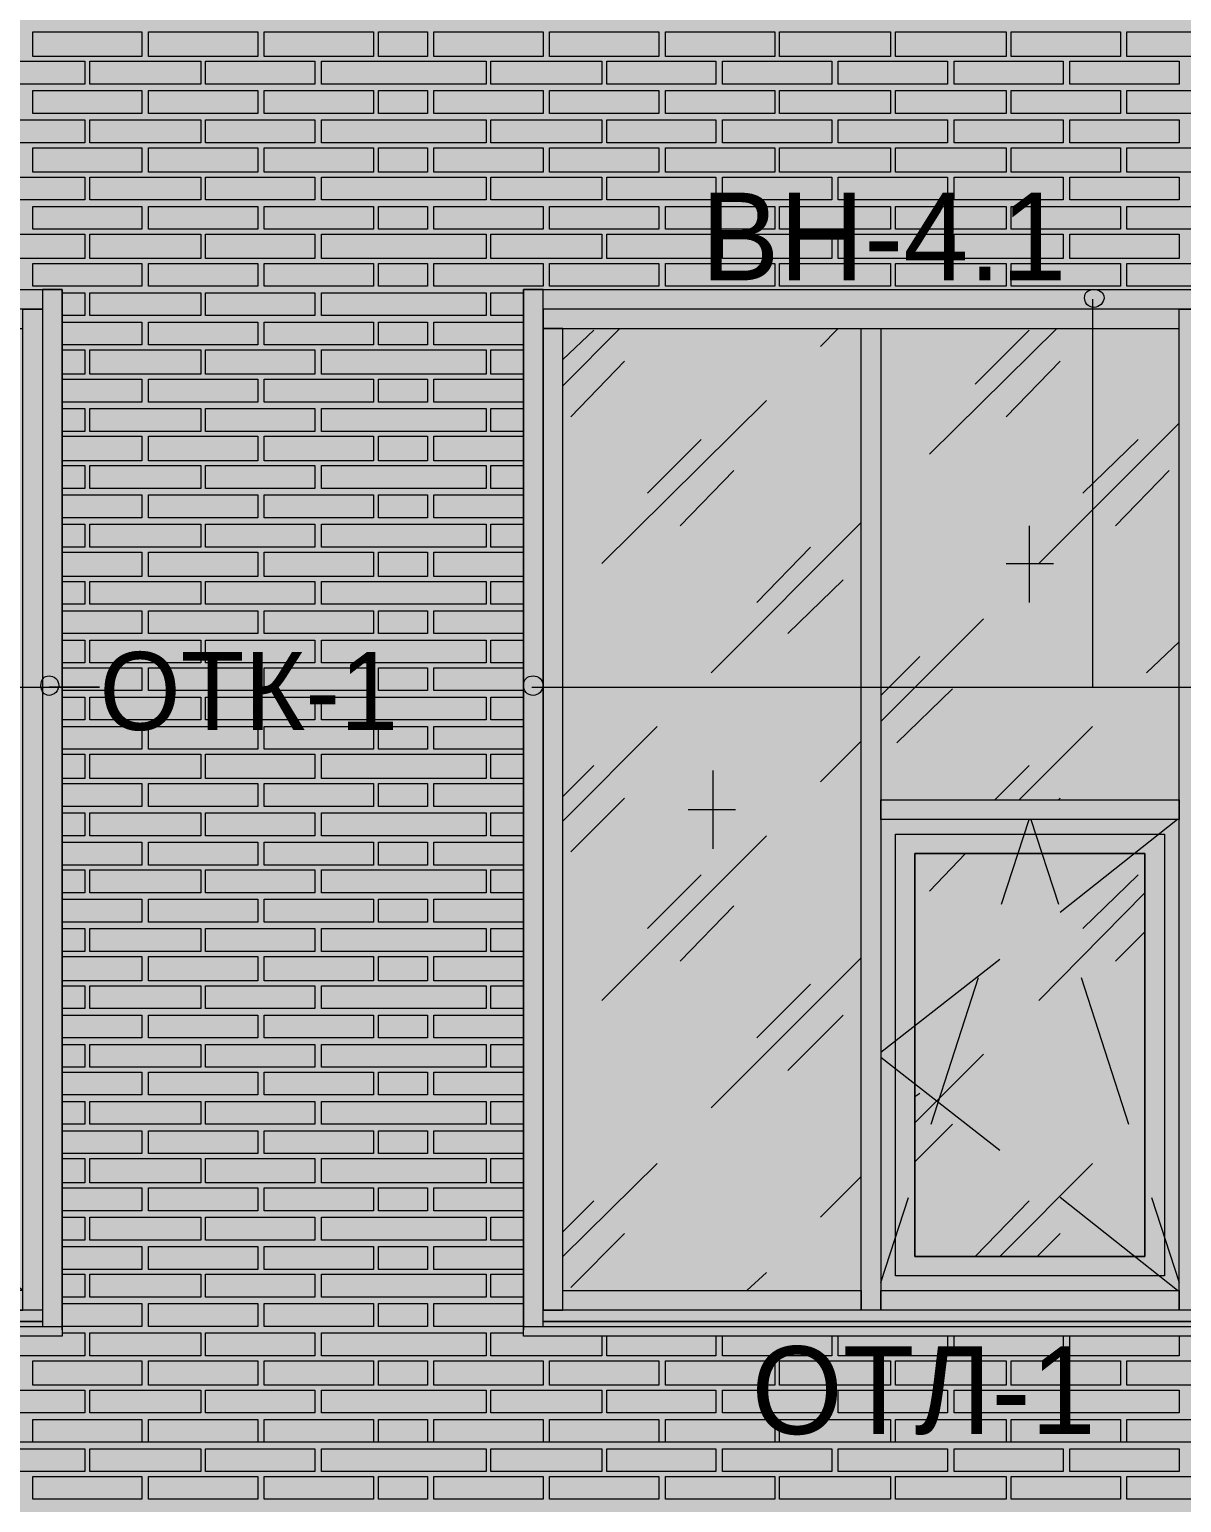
# Model space of a CAD drawing. Header units: millimetres. Extents: x -28928 to 100580, y -22867 to 36490.
# Drawn here: x -10359 to -7370, y -415 to 3408 of the extents above; entities that cross this region are included whole.
import ezdxf

# ---------------------------------------------------------------- set-up
doc = ezdxf.new("R2010")
doc.units = ezdxf.units.MM
doc.layers.add('PDF _Геометрия', color=7, linetype='Continuous', true_color=0x8f8e8d)
doc.layers.add('PDF _Сплошная заливка', color=7, linetype='Continuous', true_color=0xffffff)
doc.layers.add('PDF _Текст', color=7, linetype='Continuous')

msp = doc.modelspace()

# ---------------------------------------------------------------- hatches: boundary and pattern name
at = {"layer": 'PDF _Сплошная заливка', "true_color": 0xdcd6cf, "transparency": 33554559}
h = msp.add_hatch(color=254, dxfattribs=at)
h.paths.add_polyline_path([(-15922.4, -4713.2), (-15922.4, -1464), (-13823.9, -1464), (-13823.9, -4713.2), (-13561.6, -4713.2), (-13561.6, -1163.6), (-19459.3, -1163.6), (-19459.3, -4713.2), (-17919.3, -4713.2), (-17919.3, -1464), (-16518.9, -1464), (-16518.9, -4713.2)])
h.paths.add_polyline_path([(-19700.5, -482.4), (-9335.1, -482.4), (-9335.1, 4218), (-12072.4, 4218), (-12072.4, 6929.9), (-9335.1, 6929.9), (-9335.1, 9028.4), (-21815.9, 9028.4), (-21815.9, -4713.2), (-19776.6, -4713.2), (-19776.6, -727.8), (-19730.1, -727.8), (-19730.1, -820.9), (-19708.9, -820.9), (-19708.9, -719.3), (-19700.5, -719.3)])
h.paths.add_polyline_path([(-10972.4, -4713.2), (-10972.4, -1464), (-9576.3, -1464), (-9576.3, -4713.2), (-9335.1, -4713.2), (-9335.1, -1163.6), (-13383.9, -1163.6), (-13383.9, -4713.2), (-13121.6, -4713.2), (-13121.6, -1464), (-11323.6, -1464), (-11323.6, -4713.2)])
h = msp.add_hatch(color=254, dxfattribs=at)
h.paths.add_polyline_path([(-9335.1, -482.4), (-7257.8, -482.4), (-7257.8, -719.3), (-7253.6, -474), (-7245.1, -474), (-7245.1, -719.3), (-7207, -719.3), (-7207, -727.8), (-7164.7, -727.8), (-7164.7, -4713.2), (4931.1, -4713.2), (4931.1, 9028.4), (-9335.1, 9028.4), (-9335.1, 6929.9), (-7274.7, 6929.9), (-7274.7, 4218), (-9335.1, 4218)])
h.paths.add_polyline_path([(-7486.3, -4713.2), (-7486.3, -1163.6), (-9335.1, -1163.6), (-9335.1, -4713.2)])

# ---------------------------------------------------------------- linework, layer by layer
at = {"layer": 'PDF _Геометрия', "lineweight": 9}
for points in [[(-10067, 3338), (-10210.9, 3338), (-10350.5, 3338), (-10350.5, 3401.4), (-10210.9, 3401.4), (-10067, 3401.4)], [(-9766.6, 3338), (-9910.5, 3338), (-10050.1, 3338), (-10050.1, 3401.4), (-9910.5, 3401.4), (-9766.6, 3401.4)], [(-9466.3, 3338), (-9610.1, 3338), (-9749.7, 3338), (-9749.7, 3401.4), (-9610.1, 3401.4), (-9466.3, 3401.4)], [(-9326.6, 3338), (-9335.1, 3338), (-9453.6, 3338), (-9453.6, 3401.4), (-9335.1, 3401.4), (-9326.6, 3401.4)], [(-9026.3, 3338), (-9170.1, 3338), (-9309.7, 3338), (-9309.7, 3401.4), (-9170.1, 3401.4), (-9026.3, 3401.4)], [(-8725.9, 3338), (-8869.7, 3338), (-9009.3, 3338), (-9009.3, 3401.4), (-8869.7, 3401.4), (-8725.9, 3401.4)], [(-8425.5, 3338), (-8569.3, 3338), (-8708.9, 3338), (-8708.9, 3401.4), (-8569.3, 3401.4), (-8425.5, 3401.4)], [(-8125.1, 3338), (-8268.9, 3338), (-8412.8, 3338), (-8412.8, 3401.4), (-8268.9, 3401.4), (-8125.1, 3401.4)], [(-7824.7, 3338), (-7968.6, 3338), (-8112.4, 3338), (-8112.4, 3401.4), (-7968.6, 3401.4), (-7824.7, 3401.4)], [(-7528.6, 3338), (-7668.2, 3338), (-7812, 3338), (-7812, 3401.4), (-7668.2, 3401.4), (-7528.6, 3401.4)], [(-7228.2, 3338), (-7367.8, 3338), (-7511.6, 3338), (-7511.6, 3401.4), (-7367.8, 3401.4), (-7228.2, 3401.4)], [(-10215.1, 3325.3), (-10215.1, 3266), (-10502.8, 3266), (-10502.8, 3325.3)], [(-9914.7, 3325.3), (-9914.7, 3266), (-10202.4, 3266), (-10202.4, 3325.3)], [(-9618.6, 3325.3), (-9618.6, 3266), (-9902, 3266), (-9902, 3325.3)], [(-9174.3, 3325.3), (-9174.3, 3266), (-9335.1, 3266), (-9601.6, 3266), (-9601.6, 3325.3), (-9335.1, 3325.3)], [(-8873.9, 3325.3), (-8873.9, 3266), (-9161.6, 3266), (-9161.6, 3325.3)], [(-8577.8, 3325.3), (-8577.8, 3266), (-8861.3, 3266), (-8861.3, 3325.3)], [(-8277.4, 3325.3), (-8277.4, 3266), (-8560.9, 3266), (-8560.9, 3325.3)], [(-7977, 3325.3), (-7977, 3266), (-8260.5, 3266), (-8260.5, 3325.3)], [(-7676.6, 3325.3), (-7676.6, 3266), (-7960.1, 3266), (-7960.1, 3325.3)], [(-7376.3, 3325.3), (-7376.3, 3266), (-7659.7, 3266), (-7659.7, 3325.3)], [(-10067, 3189.9), (-10210.9, 3189.9), (-10350.5, 3189.9), (-10350.5, 3249.1), (-10210.9, 3249.1), (-10067, 3249.1)], [(-9766.6, 3189.9), (-9910.5, 3189.9), (-10050.1, 3189.9), (-10050.1, 3249.1), (-9910.5, 3249.1), (-9766.6, 3249.1)], [(-9466.3, 3189.9), (-9610.1, 3189.9), (-9749.7, 3189.9), (-9749.7, 3249.1), (-9610.1, 3249.1), (-9466.3, 3249.1)], [(-9326.6, 3189.9), (-9335.1, 3189.9), (-9453.6, 3189.9), (-9453.6, 3249.1), (-9335.1, 3249.1), (-9326.6, 3249.1)], [(-9026.3, 3189.9), (-9170.1, 3189.9), (-9309.7, 3189.9), (-9309.7, 3249.1), (-9170.1, 3249.1), (-9026.3, 3249.1)], [(-8725.9, 3189.9), (-8869.7, 3189.9), (-9009.3, 3189.9), (-9009.3, 3249.1), (-8869.7, 3249.1), (-8725.9, 3249.1)], [(-8425.5, 3189.9), (-8569.3, 3189.9), (-8708.9, 3189.9), (-8708.9, 3249.1), (-8569.3, 3249.1), (-8425.5, 3249.1)], [(-8125.1, 3189.9), (-8268.9, 3189.9), (-8412.8, 3189.9), (-8412.8, 3249.1), (-8268.9, 3249.1), (-8125.1, 3249.1)], [(-7824.7, 3189.9), (-7968.6, 3189.9), (-8112.4, 3189.9), (-8112.4, 3249.1), (-7968.6, 3249.1), (-7824.7, 3249.1)], [(-7528.6, 3189.9), (-7668.2, 3189.9), (-7812, 3189.9), (-7812, 3249.1), (-7668.2, 3249.1), (-7528.6, 3249.1)], [(-7228.2, 3189.9), (-7367.8, 3189.9), (-7511.6, 3189.9), (-7511.6, 3249.1), (-7367.8, 3249.1), (-7228.2, 3249.1)], [(-10215.1, 3173), (-10215.1, 3113.7), (-10502.8, 3113.7), (-10502.8, 3173)], [(-9914.7, 3173), (-9914.7, 3113.7), (-10202.4, 3113.7), (-10202.4, 3173)], [(-9618.6, 3173), (-9618.6, 3113.7), (-9902, 3113.7), (-9902, 3173)], [(-9174.3, 3173), (-9174.3, 3113.7), (-9335.1, 3113.7), (-9601.6, 3113.7), (-9601.6, 3173), (-9335.1, 3173)], [(-8873.9, 3173), (-8873.9, 3113.7), (-9161.6, 3113.7), (-9161.6, 3173)], [(-8577.8, 3173), (-8577.8, 3113.7), (-8861.3, 3113.7), (-8861.3, 3173)], [(-8277.4, 3173), (-8277.4, 3113.7), (-8560.9, 3113.7), (-8560.9, 3173)], [(-7977, 3173), (-7977, 3113.7), (-8260.5, 3113.7), (-8260.5, 3173)], [(-7676.6, 3173), (-7676.6, 3113.7), (-7960.1, 3113.7), (-7960.1, 3173)], [(-7376.3, 3173), (-7376.3, 3113.7), (-7659.7, 3113.7), (-7659.7, 3173)], [(-10067, 3037.6), (-10210.9, 3037.6), (-10350.5, 3037.6), (-10350.5, 3101), (-10210.9, 3101), (-10067, 3101)], [(-9766.6, 3037.6), (-9910.5, 3037.6), (-10050.1, 3037.6), (-10050.1, 3101), (-9910.5, 3101), (-9766.6, 3101)], [(-9466.3, 3037.6), (-9610.1, 3037.6), (-9749.7, 3037.6), (-9749.7, 3101), (-9610.1, 3101), (-9466.3, 3101)], [(-9326.6, 3037.6), (-9335.1, 3037.6), (-9453.6, 3037.6), (-9453.6, 3101), (-9335.1, 3101), (-9326.6, 3101)], [(-9026.3, 3037.6), (-9170.1, 3037.6), (-9309.7, 3037.6), (-9309.7, 3101), (-9170.1, 3101), (-9026.3, 3101)], [(-8725.9, 3037.6), (-8869.7, 3037.6), (-9009.3, 3037.6), (-9009.3, 3101), (-8869.7, 3101), (-8725.9, 3101)], [(-8425.5, 3037.6), (-8569.3, 3037.6), (-8708.9, 3037.6), (-8708.9, 3101), (-8569.3, 3101), (-8425.5, 3101)], [(-8125.1, 3037.6), (-8268.9, 3037.6), (-8412.8, 3037.6), (-8412.8, 3101), (-8268.9, 3101), (-8125.1, 3101)], [(-7824.7, 3037.6), (-7968.6, 3037.6), (-8112.4, 3037.6), (-8112.4, 3101), (-7968.6, 3101), (-7824.7, 3101)], [(-7528.6, 3037.6), (-7668.2, 3037.6), (-7812, 3037.6), (-7812, 3101), (-7668.2, 3101), (-7528.6, 3101)], [(-7228.2, 3037.6), (-7367.8, 3037.6), (-7511.6, 3037.6), (-7511.6, 3101), (-7367.8, 3101), (-7228.2, 3101)], [(-10215.1, 3024.9), (-10215.1, 2965.7), (-10502.8, 2965.7), (-10502.8, 3024.9)], [(-9914.7, 3024.9), (-9914.7, 2965.7), (-10202.4, 2965.7), (-10202.4, 3024.9)], [(-9618.6, 3024.9), (-9618.6, 2965.7), (-9902, 2965.7), (-9902, 3024.9)], [(-9174.3, 3024.9), (-9174.3, 2965.7), (-9335.1, 2965.7), (-9601.6, 2965.7), (-9601.6, 3024.9), (-9335.1, 3024.9)], [(-8873.9, 3024.9), (-8873.9, 2965.7), (-9161.6, 2965.7), (-9161.6, 3024.9)], [(-8577.8, 3024.9), (-8577.8, 2965.7), (-8861.3, 2965.7), (-8861.3, 3024.9)], [(-8277.4, 3024.9), (-8277.4, 2965.7), (-8560.9, 2965.7), (-8560.9, 3024.9)], [(-7977, 3024.9), (-7977, 2965.7), (-8260.5, 2965.7), (-8260.5, 3024.9)], [(-7676.6, 3024.9), (-7676.6, 2965.7), (-7960.1, 2965.7), (-7960.1, 3024.9)], [(-7376.3, 3024.9), (-7376.3, 2965.7), (-7659.7, 2965.7), (-7659.7, 3024.9)], [(-10067, 2889.5), (-10210.9, 2889.5), (-10350.5, 2889.5), (-10350.5, 2948.7), (-10210.9, 2948.7), (-10067, 2948.7)], [(-9766.6, 2889.5), (-9910.5, 2889.5), (-10050.1, 2889.5), (-10050.1, 2948.7), (-9910.5, 2948.7), (-9766.6, 2948.7)], [(-9466.3, 2889.5), (-9610.1, 2889.5), (-9749.7, 2889.5), (-9749.7, 2948.7), (-9610.1, 2948.7), (-9466.3, 2948.7)], [(-9326.6, 2889.5), (-9335.1, 2889.5), (-9453.6, 2889.5), (-9453.6, 2948.7), (-9335.1, 2948.7), (-9326.6, 2948.7)], [(-9026.3, 2889.5), (-9170.1, 2889.5), (-9309.7, 2889.5), (-9309.7, 2948.7), (-9170.1, 2948.7), (-9026.3, 2948.7)], [(-8725.9, 2889.5), (-8869.7, 2889.5), (-9009.3, 2889.5), (-9009.3, 2948.7), (-8869.7, 2948.7), (-8725.9, 2948.7)], [(-8425.5, 2889.5), (-8569.3, 2889.5), (-8708.9, 2889.5), (-8708.9, 2948.7), (-8569.3, 2948.7), (-8425.5, 2948.7)], [(-8125.1, 2889.5), (-8268.9, 2889.5), (-8412.8, 2889.5), (-8412.8, 2948.7), (-8268.9, 2948.7), (-8125.1, 2948.7)], [(-7824.7, 2889.5), (-7968.6, 2889.5), (-8112.4, 2889.5), (-8112.4, 2948.7), (-7968.6, 2948.7), (-7824.7, 2948.7)], [(-7528.6, 2889.5), (-7668.2, 2889.5), (-7812, 2889.5), (-7812, 2948.7), (-7668.2, 2948.7), (-7528.6, 2948.7)], [(-7228.2, 2889.5), (-7367.8, 2889.5), (-7511.6, 2889.5), (-7511.6, 2948.7), (-7367.8, 2948.7), (-7228.2, 2948.7)], [(-10215.1, 2876.8), (-10215.1, 2813.4), (-10502.8, 2813.4), (-10502.8, 2876.8)], [(-9914.7, 2876.8), (-9914.7, 2813.4), (-10202.4, 2813.4), (-10202.4, 2876.8)], [(-9618.6, 2876.8), (-9618.6, 2813.4), (-9902, 2813.4), (-9902, 2876.8)], [(-9174.3, 2876.8), (-9174.3, 2813.4), (-9335.1, 2813.4), (-9601.6, 2813.4), (-9601.6, 2876.8), (-9335.1, 2876.8)], [(-8873.9, 2876.8), (-8873.9, 2813.4), (-9161.6, 2813.4), (-9161.6, 2876.8)], [(-8577.8, 2876.8), (-8577.8, 2813.4), (-8861.3, 2813.4), (-8861.3, 2876.8)], [(-8277.4, 2876.8), (-8277.4, 2813.4), (-8560.9, 2813.4), (-8560.9, 2876.8)], [(-7977, 2876.8), (-7977, 2813.4), (-8260.5, 2813.4), (-8260.5, 2876.8)], [(-7676.6, 2876.8), (-7676.6, 2813.4), (-7960.1, 2813.4), (-7960.1, 2876.8)], [(-7376.3, 2876.8), (-7376.3, 2813.4), (-7659.7, 2813.4), (-7659.7, 2876.8)], [(-10067, 2741.4), (-10210.9, 2741.4), (-10350.5, 2741.4), (-10350.5, 2800.7), (-10210.9, 2800.7), (-10067, 2800.7)], [(-9766.6, 2741.4), (-9910.5, 2741.4), (-10050.1, 2741.4), (-10050.1, 2800.7), (-9910.5, 2800.7), (-9766.6, 2800.7)], [(-9466.3, 2741.4), (-9610.1, 2741.4), (-9749.7, 2741.4), (-9749.7, 2800.7), (-9610.1, 2800.7), (-9466.3, 2800.7)], [(-9326.6, 2741.4), (-9335.1, 2741.4), (-9453.6, 2741.4), (-9453.6, 2800.7), (-9335.1, 2800.7), (-9326.6, 2800.7)], [(-9026.3, 2741.4), (-9170.1, 2741.4), (-9309.7, 2741.4), (-9309.7, 2800.7), (-9170.1, 2800.7), (-9026.3, 2800.7)], [(-8725.9, 2741.4), (-8869.7, 2741.4), (-9009.3, 2741.4), (-9009.3, 2800.7), (-8869.7, 2800.7), (-8725.9, 2800.7)], [(-8425.5, 2741.4), (-8569.3, 2741.4), (-8708.9, 2741.4), (-8708.9, 2800.7), (-8569.3, 2800.7), (-8425.5, 2800.7)], [(-8125.1, 2741.4), (-8268.9, 2741.4), (-8412.8, 2741.4), (-8412.8, 2800.7), (-8268.9, 2800.7), (-8125.1, 2800.7)], [(-7824.7, 2741.4), (-7968.6, 2741.4), (-8112.4, 2741.4), (-8112.4, 2800.7), (-7968.6, 2800.7), (-7824.7, 2800.7)], [(-7528.6, 2741.4), (-7668.2, 2741.4), (-7812, 2741.4), (-7812, 2800.7), (-7668.2, 2800.7), (-7528.6, 2800.7)], [(-7228.2, 2741.4), (-7367.8, 2741.4), (-7511.6, 2741.4), (-7511.6, 2800.7), (-7367.8, 2800.7), (-7228.2, 2800.7)], [(-9914.7, 2724.5), (-9914.7, 2665.3), (-10202.4, 2665.3), (-10202.4, 2724.5)], [(-9618.6, 2724.5), (-9618.6, 2665.3), (-9902, 2665.3), (-9902, 2724.5)], [(-9174.3, 2724.5), (-9174.3, 2665.3), (-9335.1, 2665.3), (-9601.6, 2665.3), (-9601.6, 2724.5), (-9335.1, 2724.5)], [(-9766.6, 2589.1), (-9910.5, 2589.1), (-10050.1, 2589.1), (-10050.1, 2648.4), (-9910.5, 2648.4), (-9766.6, 2648.4)], [(-9466.3, 2589.1), (-9610.1, 2589.1), (-9749.7, 2589.1), (-9749.7, 2648.4), (-9610.1, 2648.4), (-9466.3, 2648.4)], [(-9326.6, 2589.1), (-9335.1, 2589.1), (-9453.6, 2589.1), (-9453.6, 2648.4), (-9335.1, 2648.4), (-9326.6, 2648.4)], [(-9914.7, 2576.4), (-9914.7, 2513), (-10202.4, 2513), (-10202.4, 2576.4)], [(-9618.6, 2576.4), (-9618.6, 2513), (-9902, 2513), (-9902, 2576.4)], [(-9174.3, 2576.4), (-9174.3, 2513), (-9335.1, 2513), (-9601.6, 2513), (-9601.6, 2576.4), (-9335.1, 2576.4)], [(-9766.6, 2441), (-9910.5, 2441), (-10050.1, 2441), (-10050.1, 2500.3), (-9910.5, 2500.3), (-9766.6, 2500.3)], [(-9466.3, 2441), (-9610.1, 2441), (-9749.7, 2441), (-9749.7, 2500.3), (-9610.1, 2500.3), (-9466.3, 2500.3)], [(-9326.6, 2441), (-9335.1, 2441), (-9453.6, 2441), (-9453.6, 2500.3), (-9335.1, 2500.3), (-9326.6, 2500.3)], [(-9914.7, 2424.1), (-9914.7, 2364.9), (-10202.4, 2364.9), (-10202.4, 2424.1)], [(-9618.6, 2424.1), (-9618.6, 2364.9), (-9902, 2364.9), (-9902, 2424.1)], [(-9174.3, 2424.1), (-9174.3, 2364.9), (-9335.1, 2364.9), (-9601.6, 2364.9), (-9601.6, 2424.1), (-9335.1, 2424.1)], [(-9766.6, 2288.7), (-9910.5, 2288.7), (-10050.1, 2288.7), (-10050.1, 2352.2), (-9910.5, 2352.2), (-9766.6, 2352.2)], [(-9466.3, 2288.7), (-9610.1, 2288.7), (-9749.7, 2288.7), (-9749.7, 2352.2), (-9610.1, 2352.2), (-9466.3, 2352.2)], [(-9326.6, 2288.7), (-9335.1, 2288.7), (-9453.6, 2288.7), (-9453.6, 2352.2), (-9335.1, 2352.2), (-9326.6, 2352.2)], [(-9914.7, 2276), (-9914.7, 2216.8), (-10202.4, 2216.8), (-10202.4, 2276)], [(-9618.6, 2276), (-9618.6, 2216.8), (-9902, 2216.8), (-9902, 2276)], [(-9174.3, 2276), (-9174.3, 2216.8), (-9335.1, 2216.8), (-9601.6, 2216.8), (-9601.6, 2276), (-9335.1, 2276)], [(-9766.6, 2140.7), (-9910.5, 2140.7), (-10050.1, 2140.7), (-10050.1, 2199.9), (-9910.5, 2199.9), (-9766.6, 2199.9)], [(-9466.3, 2140.7), (-9610.1, 2140.7), (-9749.7, 2140.7), (-9749.7, 2199.9), (-9610.1, 2199.9), (-9466.3, 2199.9)], [(-9326.6, 2140.7), (-9335.1, 2140.7), (-9453.6, 2140.7), (-9453.6, 2199.9), (-9335.1, 2199.9), (-9326.6, 2199.9)], [(-9914.7, 2123.7), (-9914.7, 2064.5), (-10202.4, 2064.5), (-10202.4, 2123.7)], [(-9618.6, 2123.7), (-9618.6, 2064.5), (-9902, 2064.5), (-9902, 2123.7)], [(-9174.3, 2123.7), (-9174.3, 2064.5), (-9335.1, 2064.5), (-9601.6, 2064.5), (-9601.6, 2123.7), (-9335.1, 2123.7)], [(-9766.6, 1988.4), (-9910.5, 1988.4), (-10050.1, 1988.4), (-10050.1, 2051.8), (-9910.5, 2051.8), (-9766.6, 2051.8)], [(-9466.3, 1988.4), (-9610.1, 1988.4), (-9749.7, 1988.4), (-9749.7, 2051.8), (-9610.1, 2051.8), (-9466.3, 2051.8)], [(-9326.6, 1988.4), (-9335.1, 1988.4), (-9453.6, 1988.4), (-9453.6, 2051.8), (-9335.1, 2051.8), (-9326.6, 2051.8)], [(-9914.7, 1975.7), (-9914.7, 1916.4), (-10202.4, 1916.4), (-10202.4, 1975.7)], [(-9618.6, 1975.7), (-9618.6, 1916.4), (-9902, 1916.4), (-9902, 1975.7)], [(-9174.3, 1975.7), (-9174.3, 1916.4), (-9335.1, 1916.4), (-9601.6, 1916.4), (-9601.6, 1975.7), (-9335.1, 1975.7)], [(-9766.6, 1840.3), (-9910.5, 1840.3), (-10050.1, 1840.3), (-10050.1, 1899.5), (-9910.5, 1899.5), (-9766.6, 1899.5)], [(-9466.3, 1840.3), (-9610.1, 1840.3), (-9749.7, 1840.3), (-9749.7, 1899.5), (-9610.1, 1899.5), (-9466.3, 1899.5)], [(-9326.6, 1840.3), (-9335.1, 1840.3), (-9453.6, 1840.3), (-9453.6, 1899.5), (-9335.1, 1899.5), (-9326.6, 1899.5)], [(-9914.7, 1823.4), (-9914.7, 1764.1), (-10202.4, 1764.1), (-10202.4, 1823.4)], [(-9618.6, 1823.4), (-9618.6, 1764.1), (-9902, 1764.1), (-9902, 1823.4)], [(-9174.3, 1823.4), (-9174.3, 1764.1), (-9335.1, 1764.1), (-9601.6, 1764.1), (-9601.6, 1823.4), (-9335.1, 1823.4)], [(-9766.6, 1692.2), (-9910.5, 1692.2), (-10050.1, 1692.2), (-10050.1, 1751.4), (-9910.5, 1751.4), (-9766.6, 1751.4)], [(-9466.3, 1692.2), (-9610.1, 1692.2), (-9749.7, 1692.2), (-9749.7, 1751.4), (-9610.1, 1751.4), (-9466.3, 1751.4)], [(-9326.6, 1692.2), (-9335.1, 1692.2), (-9453.6, 1692.2), (-9453.6, 1751.4), (-9335.1, 1751.4), (-9326.6, 1751.4)], [(-9914.7, 1675.3), (-9914.7, 1616), (-10202.4, 1616), (-10202.4, 1675.3)], [(-9618.6, 1675.3), (-9618.6, 1616), (-9902, 1616), (-9902, 1675.3)], [(-9174.3, 1675.3), (-9174.3, 1616), (-9335.1, 1616), (-9601.6, 1616), (-9601.6, 1675.3), (-9335.1, 1675.3)], [(-9766.6, 1539.9), (-9910.5, 1539.9), (-10050.1, 1539.9), (-10050.1, 1599.1), (-9910.5, 1599.1), (-9766.6, 1599.1)], [(-9466.3, 1539.9), (-9610.1, 1539.9), (-9749.7, 1539.9), (-9749.7, 1599.1), (-9610.1, 1599.1), (-9466.3, 1599.1)], [(-9326.6, 1539.9), (-9335.1, 1539.9), (-9453.6, 1539.9), (-9453.6, 1599.1), (-9335.1, 1599.1), (-9326.6, 1599.1)], [(-9914.7, 1527.2), (-9914.7, 1463.7), (-10202.4, 1463.7), (-10202.4, 1527.2)], [(-9618.6, 1527.2), (-9618.6, 1463.7), (-9902, 1463.7), (-9902, 1527.2)], [(-9174.3, 1527.2), (-9174.3, 1463.7), (-9335.1, 1463.7), (-9601.6, 1463.7), (-9601.6, 1527.2), (-9335.1, 1527.2)], [(-9766.6, 1391.8), (-9910.5, 1391.8), (-10050.1, 1391.8), (-10050.1, 1451), (-9910.5, 1451), (-9766.6, 1451)], [(-9466.3, 1391.8), (-9610.1, 1391.8), (-9749.7, 1391.8), (-9749.7, 1451), (-9610.1, 1451), (-9466.3, 1451)], [(-9326.6, 1391.8), (-9335.1, 1391.8), (-9453.6, 1391.8), (-9453.6, 1451), (-9335.1, 1451), (-9326.6, 1451)], [(-9914.7, 1374.9), (-9914.7, 1315.7), (-10202.4, 1315.7), (-10202.4, 1374.9)], [(-9618.6, 1374.9), (-9618.6, 1315.7), (-9902, 1315.7), (-9902, 1374.9)], [(-9174.3, 1374.9), (-9174.3, 1315.7), (-9335.1, 1315.7), (-9601.6, 1315.7), (-9601.6, 1374.9), (-9335.1, 1374.9)], [(-9766.6, 1239.5), (-9910.5, 1239.5), (-10050.1, 1239.5), (-10050.1, 1298.7), (-9910.5, 1298.7), (-9766.6, 1298.7)], [(-9466.3, 1239.5), (-9610.1, 1239.5), (-9749.7, 1239.5), (-9749.7, 1298.7), (-9610.1, 1298.7), (-9466.3, 1298.7)], [(-9326.6, 1239.5), (-9335.1, 1239.5), (-9453.6, 1239.5), (-9453.6, 1298.7), (-9335.1, 1298.7), (-9326.6, 1298.7)], [(-9914.7, 1226.8), (-9914.7, 1167.6), (-10202.4, 1167.6), (-10202.4, 1226.8)], [(-9618.6, 1226.8), (-9618.6, 1167.6), (-9902, 1167.6), (-9902, 1226.8)], [(-9174.3, 1226.8), (-9174.3, 1167.6), (-9335.1, 1167.6), (-9601.6, 1167.6), (-9601.6, 1226.8), (-9335.1, 1226.8)], [(-9766.6, 1091.4), (-9910.5, 1091.4), (-10050.1, 1091.4), (-10050.1, 1150.7), (-9910.5, 1150.7), (-9766.6, 1150.7)], [(-9466.3, 1091.4), (-9610.1, 1091.4), (-9749.7, 1091.4), (-9749.7, 1150.7), (-9610.1, 1150.7), (-9466.3, 1150.7)], [(-9326.6, 1091.4), (-9335.1, 1091.4), (-9453.6, 1091.4), (-9453.6, 1150.7), (-9335.1, 1150.7), (-9326.6, 1150.7)], [(-9914.7, 1074.5), (-9914.7, 1015.3), (-10202.4, 1015.3), (-10202.4, 1074.5)], [(-9618.6, 1074.5), (-9618.6, 1015.3), (-9902, 1015.3), (-9902, 1074.5)], [(-9174.3, 1074.5), (-9174.3, 1015.3), (-9335.1, 1015.3), (-9601.6, 1015.3), (-9601.6, 1074.5), (-9335.1, 1074.5)], [(-9766.6, 939.1), (-9910.5, 939.1), (-10050.1, 939.1), (-10050.1, 1002.6), (-9910.5, 1002.6), (-9766.6, 1002.6)], [(-9466.3, 939.1), (-9610.1, 939.1), (-9749.7, 939.1), (-9749.7, 1002.6), (-9610.1, 1002.6), (-9466.3, 1002.6)], [(-9326.6, 939.1), (-9335.1, 939.1), (-9453.6, 939.1), (-9453.6, 1002.6), (-9335.1, 1002.6), (-9326.6, 1002.6)], [(-9914.7, 926.4), (-9914.7, 867.2), (-10202.4, 867.2), (-10202.4, 926.4)], [(-9618.6, 926.4), (-9618.6, 867.2), (-9902, 867.2), (-9902, 926.4)], [(-9174.3, 926.4), (-9174.3, 867.2), (-9335.1, 867.2), (-9601.6, 867.2), (-9601.6, 926.4), (-9335.1, 926.4)], [(-9766.6, 791), (-9910.5, 791), (-10050.1, 791), (-10050.1, 850.3), (-9910.5, 850.3), (-9766.6, 850.3)], [(-9466.3, 791), (-9610.1, 791), (-9749.7, 791), (-9749.7, 850.3), (-9610.1, 850.3), (-9466.3, 850.3)], [(-9326.6, 791), (-9335.1, 791), (-9453.6, 791), (-9453.6, 850.3), (-9335.1, 850.3), (-9326.6, 850.3)], [(-9914.7, 774.1), (-9914.7, 714.9), (-10202.4, 714.9), (-10202.4, 774.1)], [(-9618.6, 774.1), (-9618.6, 714.9), (-9902, 714.9), (-9902, 774.1)], [(-9174.3, 774.1), (-9174.3, 714.9), (-9335.1, 714.9), (-9601.6, 714.9), (-9601.6, 774.1), (-9335.1, 774.1)], [(-9766.6, 643), (-9910.5, 643), (-10050.1, 643), (-10050.1, 702.2), (-9910.5, 702.2), (-9766.6, 702.2)], [(-9466.3, 643), (-9610.1, 643), (-9749.7, 643), (-9749.7, 702.2), (-9610.1, 702.2), (-9466.3, 702.2)], [(-9326.6, 643), (-9335.1, 643), (-9453.6, 643), (-9453.6, 702.2), (-9335.1, 702.2), (-9326.6, 702.2)], [(-9914.7, 626), (-9914.7, 566.8), (-10202.4, 566.8), (-10202.4, 626)], [(-9618.6, 626), (-9618.6, 566.8), (-9902, 566.8), (-9902, 626)], [(-9174.3, 626), (-9174.3, 566.8), (-9335.1, 566.8), (-9601.6, 566.8), (-9601.6, 626), (-9335.1, 626)], [(-9766.6, 490.7), (-9910.5, 490.7), (-10050.1, 490.7), (-10050.1, 549.9), (-9910.5, 549.9), (-9766.6, 549.9)], [(-9466.3, 490.7), (-9610.1, 490.7), (-9749.7, 490.7), (-9749.7, 549.9), (-9610.1, 549.9), (-9466.3, 549.9)], [(-9326.6, 490.7), (-9335.1, 490.7), (-9453.6, 490.7), (-9453.6, 549.9), (-9335.1, 549.9), (-9326.6, 549.9)], [(-9914.7, 478), (-9914.7, 414.5), (-10202.4, 414.5), (-10202.4, 478)], [(-9618.6, 478), (-9618.6, 414.5), (-9902, 414.5), (-9902, 478)], [(-9174.3, 478), (-9174.3, 414.5), (-9335.1, 414.5), (-9601.6, 414.5), (-9601.6, 478), (-9335.1, 478)], [(-9766.6, 342.6), (-9910.5, 342.6), (-10050.1, 342.6), (-10050.1, 401.8), (-9910.5, 401.8), (-9766.6, 401.8)], [(-9466.3, 342.6), (-9610.1, 342.6), (-9749.7, 342.6), (-9749.7, 401.8), (-9610.1, 401.8), (-9466.3, 401.8)], [(-9326.6, 342.6), (-9335.1, 342.6), (-9453.6, 342.6), (-9453.6, 401.8), (-9335.1, 401.8), (-9326.6, 401.8)], [(-9914.7, 325.7), (-9914.7, 266.4), (-10202.4, 266.4), (-10202.4, 325.7)], [(-9618.6, 325.7), (-9618.6, 266.4), (-9902, 266.4), (-9902, 325.7)], [(-9174.3, 325.7), (-9174.3, 266.4), (-9335.1, 266.4), (-9601.6, 266.4), (-9601.6, 325.7), (-9335.1, 325.7)], [(-9766.6, 190.3), (-9910.5, 190.3), (-10050.1, 190.3), (-10050.1, 249.5), (-9910.5, 249.5), (-9766.6, 249.5)], [(-9466.3, 190.3), (-9610.1, 190.3), (-9749.7, 190.3), (-9749.7, 249.5), (-9610.1, 249.5), (-9466.3, 249.5)], [(-9326.6, 190.3), (-9335.1, 190.3), (-9453.6, 190.3), (-9453.6, 249.5), (-9335.1, 249.5), (-9326.6, 249.5)], [(-9914.7, 177.6), (-9914.7, 118.4), (-10202.4, 118.4), (-10202.4, 177.6)], [(-9618.6, 177.6), (-9618.6, 118.4), (-9902, 118.4), (-9902, 177.6)], [(-9174.3, 177.6), (-9174.3, 118.4), (-9335.1, 118.4), (-9601.6, 118.4), (-9601.6, 177.6), (-9335.1, 177.6)], [(-9766.6, 42.2), (-9910.5, 42.2), (-10050.1, 42.2), (-10050.1, 101.4), (-9910.5, 101.4), (-9766.6, 101.4)], [(-9466.3, 42.2), (-9610.1, 42.2), (-9749.7, 42.2), (-9749.7, 101.4), (-9610.1, 101.4), (-9466.3, 101.4)], [(-9326.6, 42.2), (-9335.1, 42.2), (-9453.6, 42.2), (-9453.6, 101.4), (-9335.1, 101.4), (-9326.6, 101.4)], [(-9914.7, 25.3), (-9914.7, -34), (-10202.4, -34), (-10202.4, 25.3)], [(-9618.6, 25.3), (-9618.6, -34), (-9902, -34), (-9902, 25.3)], [(-9174.3, 25.3), (-9174.3, -34), (-9335.1, -34), (-9601.6, -34), (-9601.6, 25.3), (-9335.1, 25.3)], [(-10067, -110.1), (-10210.9, -110.1), (-10350.5, -110.1), (-10350.5, -46.6), (-10210.9, -46.6), (-10067, -46.6)], [(-9766.6, -110.1), (-9910.5, -110.1), (-10050.1, -110.1), (-10050.1, -46.6), (-9910.5, -46.6), (-9766.6, -46.6)], [(-9466.3, -110.1), (-9610.1, -110.1), (-9749.7, -110.1), (-9749.7, -46.6), (-9610.1, -46.6), (-9466.3, -46.6)], [(-9326.6, -110.1), (-9335.1, -110.1), (-9453.6, -110.1), (-9453.6, -46.6), (-9335.1, -46.6), (-9326.6, -46.6)], [(-9026.3, -110.1), (-9170.1, -110.1), (-9309.7, -110.1), (-9309.7, -46.6), (-9170.1, -46.6), (-9026.3, -46.6)], [(-8725.9, -110.1), (-8869.7, -110.1), (-9009.3, -110.1), (-9009.3, -46.6), (-8869.7, -46.6), (-8725.9, -46.6)], [(-8425.5, -110.1), (-8569.3, -110.1), (-8708.9, -110.1), (-8708.9, -46.6), (-8569.3, -46.6), (-8425.5, -46.6)], [(-8125.1, -110.1), (-8268.9, -110.1), (-8412.8, -110.1), (-8412.8, -46.6), (-8268.9, -46.6), (-8125.1, -46.6)], [(-7824.7, -110.1), (-7968.6, -110.1), (-8112.4, -110.1), (-8112.4, -46.6), (-7968.6, -46.6), (-7824.7, -46.6)], [(-7528.6, -110.1), (-7668.2, -110.1), (-7812, -110.1), (-7812, -46.6), (-7668.2, -46.6), (-7528.6, -46.6)], [(-7228.2, -110.1), (-7367.8, -110.1), (-7511.6, -110.1), (-7511.6, -46.6), (-7367.8, -46.6), (-7228.2, -46.6)], [(-10215.1, -122.8), (-10215.1, -182), (-10502.8, -182), (-10502.8, -122.8)], [(-9914.7, -122.8), (-9914.7, -182), (-10202.4, -182), (-10202.4, -122.8)], [(-9618.6, -122.8), (-9618.6, -182), (-9902, -182), (-9902, -122.8)], [(-9174.3, -122.8), (-9174.3, -182), (-9335.1, -182), (-9601.6, -182), (-9601.6, -122.8), (-9335.1, -122.8)], [(-8873.9, -122.8), (-8873.9, -182), (-9161.6, -182), (-9161.6, -122.8)], [(-8577.8, -122.8), (-8577.8, -182), (-8861.3, -182), (-8861.3, -122.8)], [(-8277.4, -122.8), (-8277.4, -182), (-8560.9, -182), (-8560.9, -122.8)], [(-7977, -122.8), (-7977, -182), (-8260.5, -182), (-8260.5, -122.8)], [(-7676.6, -122.8), (-7676.6, -182), (-7960.1, -182), (-7960.1, -122.8)], [(-7376.3, -122.8), (-7376.3, -182), (-7659.7, -182), (-7659.7, -122.8)], [(-10067, -258.2), (-10210.9, -258.2), (-10350.5, -258.2), (-10350.5, -199), (-10210.9, -199), (-10067, -199)], [(-9766.6, -258.2), (-9910.5, -258.2), (-10050.1, -258.2), (-10050.1, -199), (-9910.5, -199), (-9766.6, -199)], [(-9466.3, -258.2), (-9610.1, -258.2), (-9749.7, -258.2), (-9749.7, -199), (-9610.1, -199), (-9466.3, -199)], [(-9326.6, -258.2), (-9335.1, -258.2), (-9453.6, -258.2), (-9453.6, -199), (-9335.1, -199), (-9326.6, -199)], [(-9026.3, -258.2), (-9170.1, -258.2), (-9309.7, -258.2), (-9309.7, -199), (-9170.1, -199), (-9026.3, -199)], [(-8725.9, -258.2), (-8869.7, -258.2), (-9009.3, -258.2), (-9009.3, -199), (-8869.7, -199), (-8725.9, -199)], [(-8425.5, -258.2), (-8569.3, -258.2), (-8708.9, -258.2), (-8708.9, -199), (-8569.3, -199), (-8425.5, -199)], [(-8125.1, -258.2), (-8268.9, -258.2), (-8412.8, -258.2), (-8412.8, -199), (-8268.9, -199), (-8125.1, -199)], [(-7824.7, -258.2), (-7968.6, -258.2), (-8112.4, -258.2), (-8112.4, -199), (-7968.6, -199), (-7824.7, -199)], [(-7528.6, -258.2), (-7668.2, -258.2), (-7812, -258.2), (-7812, -199), (-7668.2, -199), (-7528.6, -199)], [(-7228.2, -258.2), (-7367.8, -258.2), (-7511.6, -258.2), (-7511.6, -199), (-7367.8, -199), (-7228.2, -199)], [(-10215.1, -275.1), (-10215.1, -334.3), (-10502.8, -334.3), (-10502.8, -275.1)], [(-9914.7, -275.1), (-9914.7, -334.3), (-10202.4, -334.3), (-10202.4, -275.1)], [(-9618.6, -275.1), (-9618.6, -334.3), (-9902, -334.3), (-9902, -275.1)], [(-9174.3, -275.1), (-9174.3, -334.3), (-9335.1, -334.3), (-9601.6, -334.3), (-9601.6, -275.1), (-9335.1, -275.1)], [(-8873.9, -275.1), (-8873.9, -334.3), (-9161.6, -334.3), (-9161.6, -275.1)], [(-8577.8, -275.1), (-8577.8, -334.3), (-8861.3, -334.3), (-8861.3, -275.1)], [(-8277.4, -275.1), (-8277.4, -334.3), (-8560.9, -334.3), (-8560.9, -275.1)], [(-7977, -275.1), (-7977, -334.3), (-8260.5, -334.3), (-8260.5, -275.1)], [(-7676.6, -275.1), (-7676.6, -334.3), (-7960.1, -334.3), (-7960.1, -275.1)], [(-7376.3, -275.1), (-7376.3, -334.3), (-7659.7, -334.3), (-7659.7, -275.1)], [(-10067, -406.3), (-10210.9, -406.3), (-10350.5, -406.3), (-10350.5, -347), (-10210.9, -347), (-10067, -347)], [(-9766.6, -406.3), (-9910.5, -406.3), (-10050.1, -406.3), (-10050.1, -347), (-9910.5, -347), (-9766.6, -347)], [(-9466.3, -406.3), (-9610.1, -406.3), (-9749.7, -406.3), (-9749.7, -347), (-9610.1, -347), (-9466.3, -347)], [(-9326.6, -406.3), (-9335.1, -406.3), (-9453.6, -406.3), (-9453.6, -347), (-9335.1, -347), (-9326.6, -347)], [(-9026.3, -406.3), (-9170.1, -406.3), (-9309.7, -406.3), (-9309.7, -347), (-9170.1, -347), (-9026.3, -347)], [(-8725.9, -406.3), (-8869.7, -406.3), (-9009.3, -406.3), (-9009.3, -347), (-8869.7, -347), (-8725.9, -347)], [(-8425.5, -406.3), (-8569.3, -406.3), (-8708.9, -406.3), (-8708.9, -347), (-8569.3, -347), (-8425.5, -347)], [(-8125.1, -406.3), (-8268.9, -406.3), (-8412.8, -406.3), (-8412.8, -347), (-8268.9, -347), (-8125.1, -347)], [(-7824.7, -406.3), (-7968.6, -406.3), (-8112.4, -406.3), (-8112.4, -347), (-7968.6, -347), (-7824.7, -347)], [(-7528.6, -406.3), (-7668.2, -406.3), (-7812, -406.3), (-7812, -347), (-7668.2, -347), (-7528.6, -347)], [(-7228.2, -406.3), (-7367.8, -406.3), (-7511.6, -406.3), (-7511.6, -347), (-7367.8, -347), (-7228.2, -347)]]:
    msp.add_lwpolyline(points, close=True, dxfattribs=at)
at = {"layer": 'PDF _Геометрия', "color": 7, "lineweight": 9}
for points in [[(-12072.4, 46.4), (-12072.4, 42.2), (-12072.4, 2733), (-10274.3, 2733), (-10274.3, 42.2), (-10274.3, 46.4)], [(-10274.3, 33.7), (-10274.3, 109.9), (-10274.3, 1383.4), (-10274.3, 2656.8), (-10274.3, 2733), (-10325.1, 2733), (-10325.1, 2656.8), (-10325.1, 1383.4), (-10325.1, 109.9), (-10325.1, 42.2)], [(-9026.3, 42.2), (-9026.3, 109.9), (-9026.3, 1383.4), (-9026.3, 84.5), (-8975.5, 84.5), (-8975.5, 1383.4), (-8975.5, 2631.4), (-9026.3, 2631.4), (-9026.3, 1383.4), (-9026.3, 2656.8), (-9026.3, 2733), (-9077, 2733), (-9077, 2656.8), (-9077, 1383.4), (-9077, 109.9), (-9077, 33.7), (-9077, 2733), (-7274.7, 2733)], [(-10375.9, 135.3), (-11150.1, 135.3), (-11150.1, 84.5), (-10375.9, 84.5), (-10375.9, 1383.4), (-10375.9, 2656.8), (-10375.9, 2682.2), (-10325.1, 2682.2), (-10325.1, 2656.8), (-10325.1, 1383.4), (-10325.1, 84.5), (-10375.9, 84.5), (-10375.9, 135.3), (-10684.7, 376.4)], [(-10595.9, 2707.6), (-10595.9, 1700.7), (-10177, 1700.7), (-10308.2, 1700.7)], [(-7600.5, 2707.6), (-7600.5, 1700.7), (-7177.4, 1700.7), (-7308.6, 1700.7)], [(-8975.5, 2483.4), (-8827.4, 2631.4)], [(-8975.5, 2551), (-8895.1, 2627.2)], [(-8307, 2584.9), (-8260.5, 2631.4)], [(-8023.6, 2305.7), (-7693.6, 2631.4)], [(-7905.1, 2487.6), (-7765.5, 2627.2)], [(-8954.3, 2403), (-8814.7, 2546.8)], [(-7824.7, 2403), (-7685.1, 2546.8)], [(-8873.9, 2022.2), (-8446.6, 2445.3)], [(-7740.1, 2022.2), (-7376.3, 2386)], [(-8755.5, 2204.1), (-8615.9, 2343.7)], [(-7625.9, 2204.1), (-7482, 2343.7)], [(-8670.9, 2119.5), (-8531.3, 2263.4)], [(-7541.3, 2119.5), (-7401.6, 2263.4)], [(-8590.5, 1738.7), (-8201.3, 2128)], [(-7765.5, 2119.5), (-7765.5, 1920.7)], [(-8472, 1920.7), (-8332.4, 2064.5)], [(-7824.7, 2022.2), (-7702, 2022.2)], [(-8391.6, 1840.3), (-8247.8, 1979.9)], [(-8150.5, 1611.8), (-7883.9, 1878.4)], [(-7460.9, 1738.7), (-7376.3, 1819.1)], [(-8150.5, 1679.5), (-8048.9, 1781)], [(-12051.3, 1700.7), (-10177, 1700.7)], [(-9055.9, 1700.7), (-7177.4, 1700.7)], [(-8108.2, 1556.8), (-7964.3, 1696.4)], [(-8975.5, 1353.7), (-8730.1, 1599.1)], [(-7790.9, 1408.7), (-7600.5, 1599.1)], [(-8307, 1455.3), (-8201.3, 1561)], [(-8975.5, 1417.2), (-8895.1, 1497.6)], [(-7854.3, 1408.7), (-7765.5, 1497.6)], [(-8586.3, 1484.9), (-8586.3, 1281.8)], [(-8954.3, 1273.4), (-8814.7, 1413)], [(-8649.7, 1383.4), (-8527, 1383.4)], [(-7689.3, 1408.7), (-7685.1, 1413)], [(-7837.4, 1138), (-7765.5, 1358)], [(-7761.3, 1358), (-7689.3, 1138)], [(-7380.5, 1358), (-7685.1, 1116.8)], [(-8873.9, 888.4), (-8446.6, 1315.7)], [(-8023.6, 1171.8), (-7930.5, 1269.1)], [(-8755.5, 1074.5), (-8615.9, 1214.1)], [(-7625.9, 1074.5), (-7482, 1214.1)], [(-7740.1, 888.4), (-7465.1, 1167.6)], [(-8670.9, 989.9), (-8531.3, 1133.7)], [(-7541.3, 989.9), (-7465.1, 1066)], [(-8590.5, 609.1), (-8201.3, 998.4)], [(-7841.6, 994.1), (-8150.5, 753)], [(-8472, 791), (-8332.4, 930.7)], [(-8019.3, 566.8), (-7896.6, 947.6)], [(-7630.1, 947.6), (-7507.4, 566.8)], [(-8391.6, 706.4), (-8247.8, 850.3)], [(-7841.6, 499.1), (-8150.5, 740.3)], [(-8061.6, 571), (-7883.9, 748.7)], [(-8061.6, 638.7), (-8048.9, 647.2)], [(-8061.6, 469.5), (-7964.3, 566.8)], [(-8975.5, 224.1), (-8730.1, 465.3)], [(-7841.6, 224.1), (-7600.5, 465.3)], [(-8307, 325.7), (-8201.3, 431.4)], [(-8975.5, 287.6), (-8895.1, 368)], [(-8150.5, 156.4), (-8078.6, 376.4)], [(-7905.1, 224.1), (-7765.5, 368)], [(-7380.5, 135.3), (-7685.1, 376.4)], [(-7448.2, 376.4), (-7376.3, 156.4)], [(-8954.3, 143.7), (-8814.7, 283.4)], [(-7744.3, 224.1), (-7685.1, 283.4)], [(-8497.4, 135.3), (-8446.6, 181.8)], [(-10325.1, 84.5), (-12021.6, 84.5)], [(-7325.5, 84.5), (-9026.3, 84.5)], [(-10325.1, 54.9), (-12021.6, 54.9), (-10325.1, 54.9)], [(-10325.1, 54.9), (-12021.6, 54.9)], [(-7274.7, 46.4), (-7274.7, 42.2), (-7274.7, 16.8), (-9077, 16.8), (-9077, 42.2), (-9077, 46.4)], [(-9077, 42.2), (-7274.7, 42.2)], [(-7325.5, 54.9), (-9026.3, 54.9), (-7325.5, 54.9)], [(-7325.5, 54.9), (-9026.3, 54.9)], [(-10274.3, 25.3), (-10274.3, 21)], [(-9077, 21), (-9077, 25.3)], [(-6343.9, -977.4), (-6356.6, -837.8), (-6394.7, -702.4), (-6462.4, -579.7), (-6551.3, -469.7), (-6661.3, -380.9), (-6788.2, -313.2), (-6923.6, -270.9), (-7063.2, -258.2), (-19797.8, -258.2), (-19937.4, -270.9), (-20072.8, -313.2), (-20195.5, -380.9), (-20305.5, -469.7), (-20394.3, -579.7), (-20462, -702.4), (-20504.3, -837.8), (-20517, -977.4)]]:
    msp.add_lwpolyline(points, dxfattribs=at)
for points in [[(-11175.5, 2682.2), (-12021.6, 2682.2), (-12021.6, 2631.4), (-11175.5, 2631.4), (-10375.9, 2631.4), (-10375.9, 2682.2), (-11175.5, 2682.2), (-11996.3, 2682.2), (-12021.6, 2682.2), (-12021.6, 2733), (-11996.3, 2733), (-11175.5, 2733), (-10350.5, 2733), (-10325.1, 2733), (-10325.1, 2682.2), (-10350.5, 2682.2)], [(-8175.9, 2682.2), (-9026.3, 2682.2), (-9026.3, 2631.4), (-8175.9, 2631.4), (-7376.3, 2631.4), (-7376.3, 2682.2), (-8175.9, 2682.2), (-9000.9, 2682.2), (-9026.3, 2682.2), (-9026.3, 2733), (-9000.9, 2733), (-8175.9, 2733), (-7350.9, 2733), (-7325.5, 2733), (-7325.5, 2682.2), (-7350.9, 2682.2)], [(-7376.3, 2656.8), (-7376.3, 2682.2), (-7325.5, 2682.2), (-7325.5, 2656.8), (-7325.5, 1383.4), (-7325.5, 84.5), (-7376.3, 84.5), (-7376.3, 1383.4)], [(-8150.5, 84.5), (-8201.3, 84.5), (-8975.5, 84.5), (-8975.5, 135.3), (-8201.3, 135.3), (-8201.3, 84.5), (-8201.3, 1383.4), (-8201.3, 2631.4), (-8150.5, 2631.4), (-8150.5, 1383.4)], [(-7376.3, 1358), (-8150.5, 1358), (-8150.5, 1408.7), (-7376.3, 1408.7)], [(-8112.4, 1319.9), (-7414.3, 1319.9), (-7414.3, 173.4), (-8112.4, 173.4)], [(-7414.3, 1319.9), (-7414.3, 173.4), (-8112.4, 173.4), (-8112.4, 1319.9)], [(-7465.1, 1269.1), (-8061.6, 1269.1), (-8061.6, 224.1), (-7465.1, 224.1)], [(-8061.6, 224.1), (-8061.6, 1269.1), (-7465.1, 1269.1), (-7465.1, 224.1)], [(-7376.3, 84.5), (-8150.5, 84.5), (-8150.5, 135.3), (-7376.3, 135.3)], [(-10274.3, 16.8), (-12072.4, 16.8), (-12072.4, 42.2), (-10274.3, 42.2)]]:
    msp.add_lwpolyline(points, close=True, dxfattribs=at)
at = {"layer": 'PDF _Геометрия', "lineweight": 9}
for points in [[(-10274.3, 2724.5), (-10215.1, 2724.5), (-10215.1, 2665.3), (-10274.3, 2665.3)], [(-9077, 2665.3), (-9161.6, 2665.3), (-9161.6, 2724.5), (-9077, 2724.5)], [(-10274.3, 2648.4), (-10210.9, 2648.4), (-10067, 2648.4), (-10067, 2589.1), (-10210.9, 2589.1), (-10274.3, 2589.1)], [(-9077, 2589.1), (-9170.1, 2589.1), (-9309.7, 2589.1), (-9309.7, 2648.4), (-9170.1, 2648.4), (-9077, 2648.4)], [(-10274.3, 2576.4), (-10215.1, 2576.4), (-10215.1, 2513), (-10274.3, 2513)], [(-9077, 2513), (-9161.6, 2513), (-9161.6, 2576.4), (-9077, 2576.4)], [(-10274.3, 2500.3), (-10210.9, 2500.3), (-10067, 2500.3), (-10067, 2441), (-10210.9, 2441), (-10274.3, 2441)], [(-9077, 2441), (-9170.1, 2441), (-9309.7, 2441), (-9309.7, 2500.3), (-9170.1, 2500.3), (-9077, 2500.3)], [(-10274.3, 2424.1), (-10215.1, 2424.1), (-10215.1, 2364.9), (-10274.3, 2364.9)], [(-9077, 2364.9), (-9161.6, 2364.9), (-9161.6, 2424.1), (-9077, 2424.1)], [(-10274.3, 2352.2), (-10210.9, 2352.2), (-10067, 2352.2), (-10067, 2288.7), (-10210.9, 2288.7), (-10274.3, 2288.7)], [(-9077, 2288.7), (-9170.1, 2288.7), (-9309.7, 2288.7), (-9309.7, 2352.2), (-9170.1, 2352.2), (-9077, 2352.2)], [(-10274.3, 2276), (-10215.1, 2276), (-10215.1, 2216.8), (-10274.3, 2216.8)], [(-9077, 2216.8), (-9161.6, 2216.8), (-9161.6, 2276), (-9077, 2276)], [(-10274.3, 2199.9), (-10210.9, 2199.9), (-10067, 2199.9), (-10067, 2140.7), (-10210.9, 2140.7), (-10274.3, 2140.7)], [(-9077, 2140.7), (-9170.1, 2140.7), (-9309.7, 2140.7), (-9309.7, 2199.9), (-9170.1, 2199.9), (-9077, 2199.9)], [(-10274.3, 2123.7), (-10215.1, 2123.7), (-10215.1, 2064.5), (-10274.3, 2064.5)], [(-9077, 2064.5), (-9161.6, 2064.5), (-9161.6, 2123.7), (-9077, 2123.7)], [(-10274.3, 2051.8), (-10210.9, 2051.8), (-10067, 2051.8), (-10067, 1988.4), (-10210.9, 1988.4), (-10274.3, 1988.4)], [(-9077, 1988.4), (-9170.1, 1988.4), (-9309.7, 1988.4), (-9309.7, 2051.8), (-9170.1, 2051.8), (-9077, 2051.8)], [(-10274.3, 1975.7), (-10215.1, 1975.7), (-10215.1, 1916.4), (-10274.3, 1916.4)], [(-9077, 1916.4), (-9161.6, 1916.4), (-9161.6, 1975.7), (-9077, 1975.7)], [(-10274.3, 1899.5), (-10210.9, 1899.5), (-10067, 1899.5), (-10067, 1840.3), (-10210.9, 1840.3), (-10274.3, 1840.3)], [(-9077, 1840.3), (-9170.1, 1840.3), (-9309.7, 1840.3), (-9309.7, 1899.5), (-9170.1, 1899.5), (-9077, 1899.5)], [(-10274.3, 1823.4), (-10215.1, 1823.4), (-10215.1, 1764.1), (-10274.3, 1764.1)], [(-9077, 1764.1), (-9161.6, 1764.1), (-9161.6, 1823.4), (-9077, 1823.4)], [(-10274.3, 1751.4), (-10210.9, 1751.4), (-10067, 1751.4), (-10067, 1692.2), (-10210.9, 1692.2), (-10274.3, 1692.2)], [(-9077, 1692.2), (-9170.1, 1692.2), (-9309.7, 1692.2), (-9309.7, 1751.4), (-9170.1, 1751.4), (-9077, 1751.4)], [(-10274.3, 1675.3), (-10215.1, 1675.3), (-10215.1, 1616), (-10274.3, 1616)], [(-9077, 1616), (-9161.6, 1616), (-9161.6, 1675.3), (-9077, 1675.3)], [(-10274.3, 1599.1), (-10210.9, 1599.1), (-10067, 1599.1), (-10067, 1539.9), (-10210.9, 1539.9), (-10274.3, 1539.9)], [(-9077, 1539.9), (-9170.1, 1539.9), (-9309.7, 1539.9), (-9309.7, 1599.1), (-9170.1, 1599.1), (-9077, 1599.1)], [(-10274.3, 1527.2), (-10215.1, 1527.2), (-10215.1, 1463.7), (-10274.3, 1463.7)], [(-9077, 1463.7), (-9161.6, 1463.7), (-9161.6, 1527.2), (-9077, 1527.2)], [(-10274.3, 1451), (-10210.9, 1451), (-10067, 1451), (-10067, 1391.8), (-10210.9, 1391.8), (-10274.3, 1391.8)], [(-9077, 1391.8), (-9170.1, 1391.8), (-9309.7, 1391.8), (-9309.7, 1451), (-9170.1, 1451), (-9077, 1451)], [(-10274.3, 1374.9), (-10215.1, 1374.9), (-10215.1, 1315.7), (-10274.3, 1315.7)], [(-9077, 1315.7), (-9161.6, 1315.7), (-9161.6, 1374.9), (-9077, 1374.9)], [(-10274.3, 1298.7), (-10210.9, 1298.7), (-10067, 1298.7), (-10067, 1239.5), (-10210.9, 1239.5), (-10274.3, 1239.5)], [(-9077, 1239.5), (-9170.1, 1239.5), (-9309.7, 1239.5), (-9309.7, 1298.7), (-9170.1, 1298.7), (-9077, 1298.7)], [(-10274.3, 1226.8), (-10215.1, 1226.8), (-10215.1, 1167.6), (-10274.3, 1167.6)], [(-9077, 1167.6), (-9161.6, 1167.6), (-9161.6, 1226.8), (-9077, 1226.8)], [(-10274.3, 1150.7), (-10210.9, 1150.7), (-10067, 1150.7), (-10067, 1091.4), (-10210.9, 1091.4), (-10274.3, 1091.4)], [(-9077, 1091.4), (-9170.1, 1091.4), (-9309.7, 1091.4), (-9309.7, 1150.7), (-9170.1, 1150.7), (-9077, 1150.7)], [(-10274.3, 1074.5), (-10215.1, 1074.5), (-10215.1, 1015.3), (-10274.3, 1015.3)], [(-9077, 1015.3), (-9161.6, 1015.3), (-9161.6, 1074.5), (-9077, 1074.5)], [(-10274.3, 1002.6), (-10210.9, 1002.6), (-10067, 1002.6), (-10067, 939.1), (-10210.9, 939.1), (-10274.3, 939.1)], [(-9077, 939.1), (-9170.1, 939.1), (-9309.7, 939.1), (-9309.7, 1002.6), (-9170.1, 1002.6), (-9077, 1002.6)], [(-10274.3, 926.4), (-10215.1, 926.4), (-10215.1, 867.2), (-10274.3, 867.2)], [(-9077, 867.2), (-9161.6, 867.2), (-9161.6, 926.4), (-9077, 926.4)], [(-10274.3, 850.3), (-10210.9, 850.3), (-10067, 850.3), (-10067, 791), (-10210.9, 791), (-10274.3, 791)], [(-9077, 791), (-9170.1, 791), (-9309.7, 791), (-9309.7, 850.3), (-9170.1, 850.3), (-9077, 850.3)], [(-10274.3, 774.1), (-10215.1, 774.1), (-10215.1, 714.9), (-10274.3, 714.9)], [(-9077, 714.9), (-9161.6, 714.9), (-9161.6, 774.1), (-9077, 774.1)], [(-10274.3, 702.2), (-10210.9, 702.2), (-10067, 702.2), (-10067, 643), (-10210.9, 643), (-10274.3, 643)], [(-9077, 643), (-9170.1, 643), (-9309.7, 643), (-9309.7, 702.2), (-9170.1, 702.2), (-9077, 702.2)], [(-10274.3, 626), (-10215.1, 626), (-10215.1, 566.8), (-10274.3, 566.8)], [(-9077, 566.8), (-9161.6, 566.8), (-9161.6, 626), (-9077, 626)], [(-10274.3, 549.9), (-10210.9, 549.9), (-10067, 549.9), (-10067, 490.7), (-10210.9, 490.7), (-10274.3, 490.7)], [(-9077, 490.7), (-9170.1, 490.7), (-9309.7, 490.7), (-9309.7, 549.9), (-9170.1, 549.9), (-9077, 549.9)], [(-10274.3, 478), (-10215.1, 478), (-10215.1, 414.5), (-10274.3, 414.5)], [(-9077, 414.5), (-9161.6, 414.5), (-9161.6, 478), (-9077, 478)], [(-10274.3, 401.8), (-10210.9, 401.8), (-10067, 401.8), (-10067, 342.6), (-10210.9, 342.6), (-10274.3, 342.6)], [(-9077, 342.6), (-9170.1, 342.6), (-9309.7, 342.6), (-9309.7, 401.8), (-9170.1, 401.8), (-9077, 401.8)], [(-10274.3, 325.7), (-10215.1, 325.7), (-10215.1, 266.4), (-10274.3, 266.4)], [(-9077, 266.4), (-9161.6, 266.4), (-9161.6, 325.7), (-9077, 325.7)], [(-10274.3, 249.5), (-10210.9, 249.5), (-10067, 249.5), (-10067, 190.3), (-10210.9, 190.3), (-10274.3, 190.3)], [(-9077, 190.3), (-9170.1, 190.3), (-9309.7, 190.3), (-9309.7, 249.5), (-9170.1, 249.5), (-9077, 249.5)], [(-10274.3, 177.6), (-10215.1, 177.6), (-10215.1, 118.4), (-10274.3, 118.4)], [(-9077, 118.4), (-9161.6, 118.4), (-9161.6, 177.6), (-9077, 177.6)], [(-10274.3, 101.4), (-10210.9, 101.4), (-10067, 101.4), (-10067, 42.2), (-10210.9, 42.2), (-10274.3, 42.2)], [(-9077, 42.2), (-9170.1, 42.2), (-9309.7, 42.2), (-9309.7, 101.4), (-9170.1, 101.4), (-9077, 101.4)], [(-10274.3, 25.3), (-10215.1, 25.3), (-10215.1, -34), (-10502.8, -34), (-10502.8, 16.8)], [(-8873.9, 16.8), (-8873.9, -34), (-9161.6, -34), (-9161.6, 25.3), (-9077, 25.3)], [(-8577.8, 16.8), (-8577.8, -34), (-8861.3, -34), (-8861.3, 16.8)], [(-8277.4, 16.8), (-8277.4, -34), (-8560.9, -34), (-8560.9, 16.8)], [(-7977, 16.8), (-7977, -34), (-8260.5, -34), (-8260.5, 16.8)], [(-7676.6, 16.8), (-7676.6, -34), (-7960.1, -34), (-7960.1, 16.8)], [(-7376.3, 16.8), (-7376.3, -34), (-7659.7, -34), (-7659.7, 16.8)]]:
    msp.add_lwpolyline(points, dxfattribs=at)
at = {"layer": 'PDF _Геометрия', "color": 7, "lineweight": 9}
for points in [[(-7621.6, 2711.8), (-7621.6, 2724.5), (-7613.2, 2733), (-7596.3, 2733)], [(-7621.6, 2711.8), (-7621.6, 2724.5), (-7613.2, 2733), (-7596.3, 2733)], [(-7596.3, 2733), (-7583.6, 2733), (-7570.9, 2724.5), (-7570.9, 2711.8)], [(-7596.3, 2733), (-7583.6, 2733), (-7570.9, 2724.5), (-7570.9, 2711.8)], [(-7596.3, 2686.4), (-7613.2, 2686.4), (-7621.6, 2699.1), (-7621.6, 2711.8)], [(-7596.3, 2686.4), (-7613.2, 2686.4), (-7621.6, 2699.1), (-7621.6, 2711.8)], [(-7570.9, 2711.8), (-7570.9, 2699.1), (-7583.6, 2686.4), (-7596.3, 2686.4)], [(-7570.9, 2711.8), (-7570.9, 2699.1), (-7583.6, 2686.4), (-7596.3, 2686.4)], [(-10329.3, 1704.9), (-10329.3, 1721.8), (-10320.9, 1730.3), (-10308.2, 1730.3)], [(-10329.3, 1704.9), (-10329.3, 1721.8), (-10320.9, 1730.3), (-10308.2, 1730.3)], [(-10308.2, 1730.3), (-10295.5, 1730.3), (-10282.8, 1721.8), (-10282.8, 1704.9)], [(-10308.2, 1730.3), (-10295.5, 1730.3), (-10282.8, 1721.8), (-10282.8, 1704.9)], [(-9077, 1704.9), (-9077, 1721.8), (-9068.6, 1730.3), (-9051.6, 1730.3)], [(-9077, 1704.9), (-9077, 1721.8), (-9068.6, 1730.3), (-9051.6, 1730.3)], [(-9051.6, 1730.3), (-9038.9, 1730.3), (-9026.3, 1721.8), (-9026.3, 1704.9)], [(-9051.6, 1730.3), (-9038.9, 1730.3), (-9026.3, 1721.8), (-9026.3, 1704.9)], [(-10308.2, 1679.5), (-10320.9, 1679.5), (-10329.3, 1692.2), (-10329.3, 1704.9)], [(-10308.2, 1679.5), (-10320.9, 1679.5), (-10329.3, 1692.2), (-10329.3, 1704.9)], [(-10282.8, 1704.9), (-10282.8, 1692.2), (-10295.5, 1679.5), (-10308.2, 1679.5)], [(-10282.8, 1704.9), (-10282.8, 1692.2), (-10295.5, 1679.5), (-10308.2, 1679.5)], [(-9051.6, 1679.5), (-9068.6, 1679.5), (-9077, 1692.2), (-9077, 1704.9)], [(-9051.6, 1679.5), (-9068.6, 1679.5), (-9077, 1692.2), (-9077, 1704.9)], [(-9026.3, 1704.9), (-9026.3, 1692.2), (-9038.9, 1679.5), (-9051.6, 1679.5)], [(-9026.3, 1704.9), (-9026.3, 1692.2), (-9038.9, 1679.5), (-9051.6, 1679.5)]]:
    msp.add_open_spline(points, degree=3, dxfattribs=at)
at = {"layer": 'PDF _Сплошная заливка', "lineweight": 9, "transparency": 33554559}
for points in [[(-8975.5, 2631.4), (-8975.5, 135.3), (-8201.3, 2631.4), (-8201.3, 135.3)], [(-8150.5, 2631.4), (-8150.5, 1408.7), (-7376.3, 2631.4), (-7376.3, 1408.7)], [(-8061.6, 1269.1), (-8061.6, 224.1), (-7465.1, 1269.1), (-7465.1, 224.1)]]:
    msp.add_solid(points, dxfattribs=at)

# ---------------------------------------------------------------- texts
at = {"layer": 'PDF _Текст', "attachment_point": 4, "style": ''}
for s, insert, char_height in [('ВН-4.1', (-8616.5, 2870.6), 227.71), ('ОТК-1', (-10177.4, 1689.7), 202.56), ('ОТЛ-1', (-8485.6, -124.7), 227.71)]:
    msp.add_mtext(s, dxfattribs=dict(at, insert=insert, char_height=char_height))

doc.saveas('drawing.dxf')
